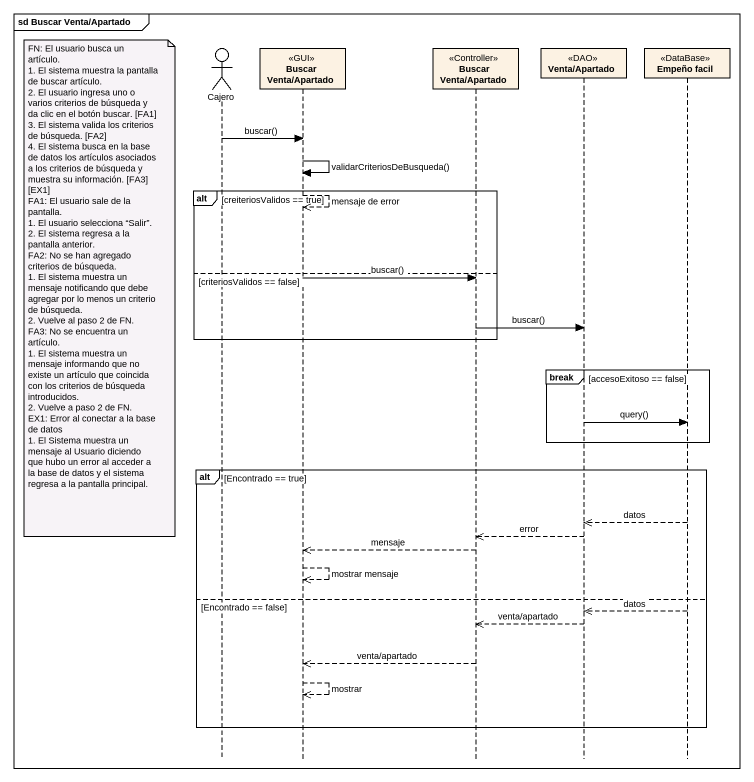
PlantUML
@startuml
mainframe sd Buscar Venta/Apartado
hide footbox
actor Cajero
participant "Buscar Venta/Apartado" as Buscar_Venta_Apartado <<GUI>>
participant "Buscar Venta/Apartado" as Buscar_Venta_Apartado_2 <<Controller>>
participant "Venta/Apartado" as Venta_Apartado <<DAO>>
participant "Empeño facil" as Empeño_facil <<DataBase>>

Cajero -> Buscar_Venta_Apartado : buscar()
Buscar_Venta_Apartado -> Buscar_Venta_Apartado : validarCriteriosDeBusqueda()
alt creiteriosValidos == true
  Buscar_Venta_Apartado -->> Buscar_Venta_Apartado : mensaje de error
else criteriosValidos == false
  Buscar_Venta_Apartado -> Buscar_Venta_Apartado_2 : buscar()
  note left of Cajero
    FN: El usuario busca un artículo.
    1. El sistema muestra la pantalla de buscar artículo.
    2. El usuario ingresa uno o varios criterios de búsqueda y da clic en el botón buscar. [FA1]
    3. El sistema valida los criterios de búsqueda. [FA2]
    4. El sistema busca en la base de datos los artículos asociados a los criterios de búsqueda y muestra su información. [FA3] [EX1]
    FA1: El usuario sale de la pantalla.
    1. El usuario selecciona “Salir”.
    2. El sistema regresa a la pantalla anterior.
    FA2: No se han agregado criterios de búsqueda.
    1. El sistema muestra un mensaje notificando que debe agregar por lo menos un criterio de búsqueda.
    2. Vuelve al paso 2 de FN.
    FA3: No se encuentra un artículo.
    1. El sistema muestra un mensaje informando que no existe un artículo que coincida con los criterios de búsqueda introducidos.
    2. Vuelve a paso 2 de FN.
    EX1: Error al conectar a la base de datos
    1. El Sistema muestra un mensaje al Usuario diciendo que hubo un error al acceder a la base de datos y el sistema regresa a la pantalla principal.
  end note
  Buscar_Venta_Apartado_2 -> Venta_Apartado : buscar()
end
break accesoExitoso == false
  Venta_Apartado -> Empeño_facil : query()
end
alt Encontrado == true
  Empeño_facil -->> Venta_Apartado : datos
  Venta_Apartado -->> Buscar_Venta_Apartado_2 : error
  Buscar_Venta_Apartado_2 -->> Buscar_Venta_Apartado : mensaje
  Buscar_Venta_Apartado -->> Buscar_Venta_Apartado : mostrar mensaje
else Encontrado == false
  Empeño_facil -->> Venta_Apartado : datos
  Venta_Apartado -->> Buscar_Venta_Apartado_2 : venta/apartado
  Buscar_Venta_Apartado_2 -->> Buscar_Venta_Apartado : venta/apartado
  Buscar_Venta_Apartado -->> Buscar_Venta_Apartado : mostrar
end
@enduml
